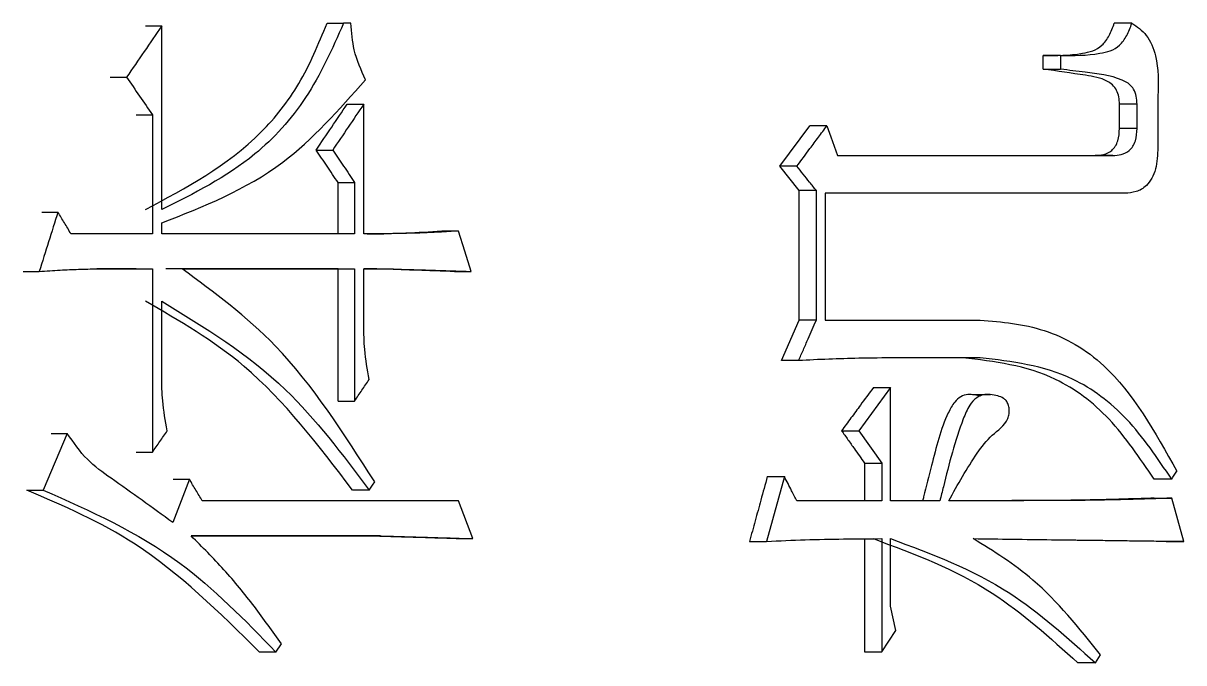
# Model space of a CAD drawing. Header units: millimetres. Extents: x 2085 to 4229, y 754 to 2271.
# Drawn here: x 3120.538 to 3125.192, y 976.065 to 978.629 of the extents above; entities that cross this region are included whole.
import ezdxf

# ---------------------------------------------------------------- set-up
doc = ezdxf.new("R2010")
doc.units = ezdxf.units.MM

msp = doc.modelspace()

# ---------------------------------------------------------------- linework, layer by layer
at = {"color": 7, "linetype": 'Continuous', "lineweight": 25}
for p, q in [((3121.0282, 978.6177), (3121.0935, 978.6177)), ((3121.0935, 977.8821), (3121.0935, 978.6177)), ((3121.7567, 978.6285), (3121.823, 978.6285)), ((3121.8523, 978.6285), (3121.823, 978.6285)), ((3124.9835, 978.6285), (3124.9131, 978.6285)), ((3124.6978, 978.4987), (3124.6277, 978.4987)), ((3124.6277, 978.4446), (3124.6277, 978.4987)), ((3124.6978, 978.4987), (3124.6978, 978.4446)), ((3120.8874, 978.4121), (3120.9526, 978.4121)), ((3124.6277, 978.4446), (3124.6978, 978.4446)), ((3125.0877, 978.3364), (3125.0877, 978.1309)), ((3121.8371, 978.304), (3121.9035, 978.304)), ((3121.9035, 977.7847), (3121.9035, 978.304)), ((3125.0044, 978.304), (3124.9339, 978.304)), ((3124.9339, 978.2066), (3124.9339, 978.304)), ((3125.0044, 978.2066), (3125.0044, 978.304)), ((3120.9912, 978.2607), (3121.0564, 978.2607)), ((3121.0564, 978.2607), (3121.0564, 977.7847)), ((3123.5714, 978.0552), (3123.6921, 978.2174)), ((3123.7609, 978.2174), (3123.6921, 978.2174)), ((3125.0044, 978.2066), (3124.9339, 978.2066)), ((3121.7127, 978.1201), (3121.779, 978.1201)), ((3123.8035, 978.0985), (3124.907, 978.0985)), ((3123.8035, 978.0985), (3124.8367, 978.0985)), ((3124.907, 978.0985), (3124.8367, 978.0985)), ((3123.6401, 978.0552), (3123.5714, 978.0552)), ((3123.6495, 977.9578), (3123.5714, 978.0552)), ((3121.8005, 977.9903), (3121.8669, 977.9903)), ((3121.8005, 977.7847), (3121.8005, 977.9903)), ((3121.8669, 977.9903), (3121.8669, 977.7847)), ((3123.7183, 977.9578), (3123.6495, 977.9578)), ((3123.6495, 977.4386), (3123.6495, 977.9578)), ((3123.7183, 977.4386), (3123.7183, 977.9578)), ((3124.9557, 977.947), (3123.7538, 977.947)), ((3123.7538, 977.947), (3123.7538, 977.4386)), ((3120.6126, 977.8713), (3120.6773, 977.8713)), ((3121.0935, 977.7847), (3121.0935, 977.828)), ((3121.0564, 977.7847), (3120.7295, 977.7847)), ((3121.8669, 977.7847), (3121.0935, 977.7847)), ((3121.984, 977.7847), (3121.9035, 977.7847)), ((3121.9175, 977.7847), (3121.984, 977.7847)), ((3122.283, 977.7956), (3122.216, 977.7956)), ((3120.5381, 977.6333), (3120.6027, 977.6333)), ((3120.8337, 977.6441), (3121.0564, 977.6441)), ((3120.9911, 977.6441), (3120.8337, 977.6441)), ((3120.9912, 977.6441), (3121.0564, 977.6441)), ((3121.0564, 977.6441), (3121.0564, 976.9085)), ((3121.8005, 977.6441), (3121.1095, 977.6441)), ((3121.1749, 977.6441), (3121.8669, 977.6441)), ((3121.8005, 977.6441), (3121.8669, 977.6441)), ((3121.8005, 977.1141), (3121.8005, 977.6441)), ((3121.8669, 977.6441), (3121.8669, 977.1141)), ((3121.9035, 977.6441), (3122.0059, 977.6441)), ((3121.9035, 977.4169), (3121.9035, 977.6441)), ((3121.9393, 977.6441), (3121.9035, 977.6441)), ((3121.9393, 977.6441), (3122.0059, 977.6441)), ((3122.2669, 977.6333), (3122.3339, 977.6333)), ((3121.0935, 977.2114), (3121.0935, 977.5142)), ((3123.5785, 977.2763), (3123.6495, 977.4386)), ((3123.7183, 977.4386), (3123.6495, 977.4386)), ((3123.7538, 977.4386), (3124.3755, 977.4386)), ((3124.3059, 977.2872), (3124.0372, 977.2872)), ((3124.3755, 977.2872), (3124.0373, 977.2872)), ((3124.3755, 977.2872), (3124.3059, 977.2872)), ((3123.6472, 977.2763), (3123.5785, 977.2763)), ((3124.016, 977.1682), (3123.8886, 976.9951)), ((3123.9469, 977.1682), (3124.016, 977.1682)), ((3124.016, 976.7138), (3124.016, 977.1682)), ((3121.8005, 977.1141), (3121.8669, 977.1141)), ((3124.4162, 977.1389), (3124.3457, 977.1389)), ((3120.7146, 976.9842), (3120.6177, 976.7571)), ((3120.6498, 976.9842), (3120.7146, 976.9842)), ((3123.8196, 976.9951), (3123.8886, 976.9951)), ((3123.8886, 976.9951), (3123.9807, 976.8653)), ((3123.9115, 976.8653), (3123.9807, 976.8653)), ((3123.9115, 976.8653), (3123.9115, 976.7138)), ((3123.9807, 976.8653), (3123.9807, 976.7138)), ((3121.2045, 976.8004), (3121.1379, 976.6273)), ((3121.139, 976.8004), (3121.2045, 976.8004)), ((3123.5903, 976.8112), (3123.519, 976.5516)), ((3123.5216, 976.8112), (3123.5903, 976.8112)), ((3120.553, 976.7571), (3120.6177, 976.7571)), ((3121.9254, 976.757), (3121.859, 976.757)), ((3122.283, 976.7138), (3121.2563, 976.7138)), ((3122.3411, 976.5624), (3122.283, 976.7138)), ((3123.9807, 976.7138), (3123.6401, 976.7138)), ((3124.2137, 976.7138), (3124.016, 976.7138)), ((3125.0725, 976.7247), (3125.1431, 976.7247)), ((3125.1916, 976.5516), (3125.1431, 976.7247)), ((3121.2119, 976.5732), (3121.9694, 976.5732)), ((3121.9028, 976.5732), (3121.2119, 976.5732)), ((3121.9694, 976.5732), (3121.9028, 976.5732)), ((3122.2741, 976.5624), (3122.3411, 976.5624)), ((3123.4505, 976.5516), (3123.519, 976.5516)), ((3123.9115, 976.5624), (3123.9115, 976.1081)), ((3123.9807, 976.5624), (3123.9807, 976.1081)), ((3124.016, 976.292), (3124.016, 976.5624)), ((3125.1209, 976.5516), (3125.1916, 976.5516)), ((3124.0372, 976.1946), (3124.016, 976.292)), ((3123.9807, 976.1081), (3124.0372, 976.1946)), ((3121.5513, 976.108), (3121.5734, 976.1405)), ((3121.5513, 976.108), (3121.4853, 976.108)), ((3123.9115, 976.1081), (3123.9807, 976.1081)), ((3124.8374, 976.0648), (3124.8582, 976.0972)), ((3124.8374, 976.0648), (3124.7671, 976.0648))]:
    msp.add_line(p, q, dxfattribs=at)
at = {"color": 7, "linetype": 'Continuous', "lineweight": 25, "flags": 128}
for points in [[(3123.7609, 978.2174), (3123.777, 978.1726), (3123.7903, 978.1355), (3123.8035, 978.0985)], [(3122.3339, 977.6333), (3122.3084, 977.7144), (3122.283, 977.7956)], [(3120.9912, 976.9085), (3121.0074, 976.9085), (3121.0238, 976.9085), (3121.0564, 976.9085)], [(3125.1431, 976.8004), (3125.1483, 976.8085), (3125.1535, 976.8166), (3125.1587, 976.8247), (3125.1639, 976.8328)], [(3121.9254, 976.757), (3121.931, 976.7652), (3121.9392, 976.7774), (3121.9474, 976.7895)], [(3125.1431, 976.8004), (3125.1122, 976.8004), (3125.0924, 976.8004), (3125.0725, 976.8004)]]:
    msp.add_lwpolyline(points, dxfattribs=at)
at = {"color": 7, "linetype": 'Continuous', "lineweight": 25}
for points, knots in [([(3121.0935, 978.6177), (3121.07, 978.5834), (3121.0231, 978.5149), (3120.9761, 978.4464), (3120.9526, 978.4121)], [0, 0, 0, 0, 0.5, 1, 1, 1, 1]), ([(3121.0281, 977.8821), (3121.1913, 977.9682), (3121.4205, 978.0891), (3121.6534, 978.3798), (3121.7221, 978.5451), (3121.7567, 978.6285)], [0, 0, 0, 0, 0.5500022, 0.773014, 1, 1, 1, 1]), ([(3121.823, 978.6285), (3121.7764, 978.5248), (3121.6842, 978.3195), (3121.4346, 978.0504), (3121.2221, 977.9456), (3121.0935, 977.8821)], [0, 0, 0, 0, 0.286997, 0.568308, 1, 1, 1, 1]), ([(3121.9108, 978.4013), (3121.8932, 978.4403), (3121.8613, 978.5106), (3121.8551, 978.5922), (3121.8523, 978.6285)], [0, 0, 0, 0, 0.554344, 1, 1, 1, 1]), ([(3124.6277, 978.4987), (3124.6798, 978.4988), (3124.759, 978.4991), (3124.8547, 978.5229), (3124.8944, 978.578), (3124.9068, 978.6115), (3124.9131, 978.6285)], [0, 0, 0, 0, 0.492277, 0.748028, 0.872473, 1, 1, 1, 1]), ([(3124.6978, 978.4987), (3124.75, 978.4988), (3124.8292, 978.4991), (3124.925, 978.5229), (3124.9648, 978.578), (3124.9772, 978.6115), (3124.9835, 978.6285)], [0, 0, 0, 0, 0.492388, 0.748171, 0.872567, 1, 1, 1, 1]), ([(3124.9835, 978.6285), (3125.0041, 978.6146), (3125.0459, 978.5864), (3125.0919, 978.4793), (3125.0893, 978.3913), (3125.0877, 978.3364)], [0, 0, 0, 0, 0.2689236, 0.5440594, 1, 1, 1, 1]), ([(3120.9526, 978.4121), (3120.9699, 978.3869), (3121.0045, 978.3364), (3121.0391, 978.2859), (3121.0564, 978.2607)], [0, 0, 0, 0, 0.499998, 1, 1, 1, 1]), ([(3124.9339, 978.304), (3124.9334, 978.3138), (3124.9325, 978.3334), (3124.923, 978.3615), (3124.9062, 978.3827), (3124.8652, 978.4092), (3124.7704, 978.4242), (3124.6844, 978.4365), (3124.6277, 978.4446)], [0, 0, 0, 0, 0.0603351, 0.1198881, 0.185788, 0.2512462, 0.5074615, 1, 1, 1, 1]), ([(3125.0044, 978.304), (3125.0038, 978.3147), (3125.0027, 978.3362), (3124.9919, 978.3639), (3124.9722, 978.3872), (3124.9079, 978.4202), (3124.8132, 978.4287), (3124.7306, 978.4401), (3124.6978, 978.4446)], [0, 0, 0, 0, 0.06555, 0.131385, 0.187199, 0.284615, 0.7156, 1, 1, 1, 1]), ([(3121.0935, 977.828), (3121.2617, 977.8939), (3121.5652, 978.0126), (3121.8043, 978.2815), (3121.9108, 978.4013)], [0, 0, 0, 0, 0.554476, 1, 1, 1, 1]), ([(3121.7127, 978.1201), (3121.7335, 978.1507), (3121.775, 978.212), (3121.8164, 978.2733), (3121.8371, 978.304)], [0, 0, 0, 0, 0.499999, 1, 1, 1, 1]), ([(3121.9035, 978.304), (3121.8828, 978.2733), (3121.8413, 978.212), (3121.7998, 978.1507), (3121.779, 978.1201)], [0, 0, 0, 0, 0.5, 1, 1, 1, 1]), ([(3123.6401, 978.0552), (3123.6576, 978.0787), (3123.6865, 978.1175), (3123.7268, 978.1716), (3123.7496, 978.2022), (3123.7609, 978.2174)], [0, 0, 0, 0, 0.434497, 0.717248, 1, 1, 1, 1]), ([(3124.8367, 978.0985), (3124.848, 978.099), (3124.8708, 978.1001), (3124.8987, 978.1135), (3124.9178, 978.1342), (3124.9313, 978.1638), (3124.9329, 978.1897), (3124.9339, 978.2066)], [0, 0, 0, 0, 0.24066, 0.483157, 0.613661, 0.74758, 1, 1, 1, 1]), ([(3124.907, 978.0985), (3124.9184, 978.099), (3124.9411, 978.1001), (3124.9691, 978.1135), (3124.9883, 978.1342), (3125.0018, 978.1637), (3125.0033, 978.1897), (3125.0044, 978.2066)], [0, 0, 0, 0, 0.24079, 0.483382, 0.613891, 0.747761, 1, 1, 1, 1]), ([(3125.0877, 978.1309), (3125.0865, 978.1013), (3125.0842, 978.0433), (3125.0483, 977.9759), (3125.0006, 977.95), (3124.9706, 977.948), (3124.9557, 977.947)], [0, 0, 0, 0, 0.294497, 0.575733, 0.789018, 1, 1, 1, 1]), ([(3121.8005, 977.9903), (3121.7859, 978.0119), (3121.7567, 978.0552), (3121.7274, 978.0984), (3121.7127, 978.1201)], [0, 0, 0, 0, 0.4999999, 1, 1, 1, 1]), ([(3121.779, 978.1201), (3121.7937, 978.0984), (3121.823, 978.0552), (3121.8523, 978.0119), (3121.8669, 977.9903)], [0, 0, 0, 0, 0.499998, 1, 1, 1, 1]), ([(3123.7183, 977.9578), (3123.7093, 977.9691), (3123.6917, 977.991), (3123.6656, 978.0234), (3123.6486, 978.0446), (3123.6401, 978.0552)], [0, 0, 0, 0, 0.34784, 0.673919, 1, 1, 1, 1]), ([(3120.6773, 977.8713), (3120.6649, 977.8316), (3120.64, 977.7523), (3120.6152, 977.673), (3120.6027, 977.6333)], [0, 0, 0, 0, 0.5, 1, 1, 1, 1]), ([(3120.7295, 977.7847), (3120.7208, 977.7992), (3120.7034, 977.828), (3120.686, 977.8568), (3120.6773, 977.8713)], [0, 0, 0, 0, 0.499999, 1, 1, 1, 1]), ([(3121.9175, 977.7847), (3121.9692, 977.7854), (3122.0689, 977.7866), (3122.1682, 977.7926), (3122.216, 977.7956)], [0, 0, 0, 0, 0.518265, 1, 1, 1, 1]), ([(3122.283, 977.7956), (3122.2572, 977.7939), (3122.2058, 977.7907), (3122.1062, 977.7863), (3122.0322, 977.7853), (3121.984, 977.7847)], [0, 0, 0, 0, 0.258773, 0.517554, 1, 1, 1, 1]), ([(3120.6027, 977.6333), (3120.6307, 977.6354), (3120.6831, 977.6393), (3120.7601, 977.6425), (3120.8092, 977.6436), (3120.8337, 977.6441)], [0, 0, 0, 0, 0.362394, 0.681159, 1, 1, 1, 1]), ([(3121.9474, 976.7895), (3121.8231, 976.9845), (3121.6031, 977.3296), (3121.3047, 977.5488), (3121.1749, 977.6441)], [0, 0, 0, 0, 0.565165, 1, 1, 1, 1]), ([(3122.2669, 977.6333), (3122.2451, 977.634), (3122.1798, 977.6362), (3122.0707, 977.6398), (3121.9831, 977.6427), (3121.9393, 977.6441)], [0, 0, 0, 0, 0.199704, 0.599851, 1, 1, 1, 1]), ([(3122.0059, 977.6441), (3122.0496, 977.6427), (3122.096, 977.6411), (3122.1451, 977.6395), (3122.156, 977.6392), (3122.1669, 977.6388), (3122.1778, 977.6384), (3122.186, 977.6382), (3122.1969, 977.6378), (3122.2078, 977.6375), (3122.2187, 977.6371), (3122.2269, 977.6368), (3122.2377, 977.6365), (3122.2473, 977.6362), (3122.2554, 977.6359), (3122.2609, 977.6357), (3122.2663, 977.6355), (3122.2718, 977.6353), (3122.2759, 977.6352), (3122.2799, 977.6351), (3122.2854, 977.6349), (3122.2908, 977.6347), (3122.2963, 977.6345), (3122.3003, 977.6344), (3122.3058, 977.6342), (3122.3112, 977.634), (3122.3167, 977.6339), (3122.3207, 977.6337), (3122.3265, 977.6335), (3122.3309, 977.6334), (3122.3339, 977.6333)], [0, 0, 0, 0, 0.3988892, 0.4238198, 0.4487503, 0.4986114, 0.523542, 0.5484726, 0.5734031, 0.6232642, 0.6481948, 0.6731253, 0.6980559, 0.747917, 0.7603823, 0.7728476, 0.7977781, 0.8102434, 0.8227087, 0.835174, 0.8476393, 0.8725698, 0.8850351, 0.8975004, 0.9099657, 0.9348962, 0.9473615, 0.9598268, 0.972292, 1, 1, 1, 1]), ([(3121.8589, 976.757), (3121.7216, 976.9368), (3121.4787, 977.255), (3121.1646, 977.4356), (3121.0281, 977.5142)], [0, 0, 0, 0, 0.565266, 1, 1, 1, 1]), ([(3121.0935, 977.5142), (3121.2664, 977.4092), (3121.5782, 977.2198), (3121.8184, 976.8997), (3121.9254, 976.757)], [0, 0, 0, 0, 0.554256, 1, 1, 1, 1]), ([(3123.6472, 977.2763), (3123.6535, 977.2908), (3123.6662, 977.3196), (3123.6899, 977.3737), (3123.7073, 977.4133), (3123.7183, 977.4386)], [0, 0, 0, 0, 0.266473, 0.532946, 1, 1, 1, 1]), ([(3124.3755, 977.4386), (3124.4617, 977.4312), (3124.6351, 977.4162), (3124.9333, 977.2445), (3125.0758, 976.9901), (3125.1639, 976.8328)], [0, 0, 0, 0, 0.274101, 0.551296, 1, 1, 1, 1]), ([(3121.9255, 977.2006), (3121.9182, 977.2404), (3121.9052, 977.3115), (3121.904, 977.3847), (3121.9035, 977.4169)], [0, 0, 0, 0, 0.558835, 1, 1, 1, 1]), ([(3124.0373, 977.2872), (3123.9876, 977.2868), (3123.8979, 977.2861), (3123.7678, 977.2821), (3123.6874, 977.2783), (3123.6472, 977.2763)], [0, 0, 0, 0, 0.382976, 0.691466, 1, 1, 1, 1]), ([(3125.0725, 976.8004), (3125.0154, 976.8855), (3124.9027, 977.0537), (3124.6411, 977.248), (3124.4324, 977.2724), (3124.3059, 977.2871)], [0, 0, 0, 0, 0.287443, 0.567856, 1, 1, 1, 1]), ([(3125.1431, 976.8004), (3125.086, 976.8855), (3124.9731, 977.0538), (3124.7111, 977.248), (3124.5022, 977.2724), (3124.3755, 977.2871)], [0, 0, 0, 0, 0.287344, 0.567754, 1, 1, 1, 1]), ([(3121.1157, 976.9951), (3121.1084, 977.0348), (3121.0952, 977.106), (3121.094, 977.1791), (3121.0935, 977.2114)], [0, 0, 0, 0, 0.558835, 1, 1, 1, 1]), ([(3121.8669, 977.1141), (3121.8767, 977.1285), (3121.8962, 977.1573), (3121.9157, 977.1862), (3121.9255, 977.2006)], [0, 0, 0, 0, 0.499998, 1, 1, 1, 1]), ([(3123.9469, 977.1682), (3123.9295, 977.1446), (3123.8997, 977.1039), (3123.8572, 977.0462), (3123.8322, 977.0121), (3123.8196, 976.9951)], [0, 0, 0, 0, 0.40915, 0.704575, 1, 1, 1, 1]), ([(3124.3774, 977.1339), (3124.3602, 977.1376), (3124.3334, 977.1434), (3124.2968, 977.1338), (3124.2691, 977.1081), (3124.2208, 977.0206), (3124.189, 976.8854), (3124.1573, 976.7665), (3124.1456, 976.7193), (3124.1442, 976.7139)], [0, 0, 0, 0, 0.122922, 0.190849, 0.258594, 0.353349, 0.745947, 0.970578, 1, 1, 1, 1]), ([(3124.2489, 976.7139), (3124.2856, 976.7795), (3124.3386, 976.8744), (3124.4196, 976.9813), (3124.4773, 977.0155), (3124.4917, 977.062), (3124.4923, 977.0818), (3124.4885, 977.1008), (3124.4803, 977.116), (3124.4657, 977.1284), (3124.4342, 977.138), (3124.3968, 977.1451), (3124.3577, 977.1278), (3124.3287, 977.0953), (3124.2797, 976.9759), (3124.2455, 976.8443), (3124.2183, 976.7328), (3124.2136, 976.7139)], [0, 0, 0, 0, 0.209542, 0.302718, 0.395823, 0.412031, 0.428214, 0.444989, 0.461063, 0.475111, 0.504204, 0.574217, 0.604801, 0.646447, 0.701904, 0.949434, 1, 1, 1, 1]), ([(3121.1379, 976.6273), (3121.0559, 976.6865), (3120.9414, 976.769), (3120.791, 976.8744), (3120.7402, 976.9474), (3120.7146, 976.9842)], [0, 0, 0, 0, 0.557651, 0.777477, 1, 1, 1, 1]), ([(3121.0564, 976.9085), (3121.0663, 976.923), (3121.0861, 976.9518), (3121.1058, 976.9806), (3121.1157, 976.9951)], [0, 0, 0, 0, 0.499998, 1, 1, 1, 1]), ([(3123.8196, 976.9951), (3123.8281, 976.9831), (3123.8452, 976.959), (3123.8758, 976.9157), (3123.8979, 976.8845), (3123.9115, 976.8653)], [0, 0, 0, 0, 0.277956, 0.555911, 1, 1, 1, 1]), ([(3121.2563, 976.7138), (3121.2477, 976.7282), (3121.2304, 976.7571), (3121.2132, 976.7859), (3121.2045, 976.8004)], [0, 0, 0, 0, 0.499999, 1, 1, 1, 1]), ([(3123.5216, 976.8112), (3123.513, 976.7797), (3123.4968, 976.7207), (3123.4731, 976.6341), (3123.458, 976.5791), (3123.4505, 976.5516)], [0, 0, 0, 0, 0.364068, 0.682034, 1, 1, 1, 1]), ([(3123.6401, 976.7138), (3123.6331, 976.7275), (3123.6213, 976.7505), (3123.6047, 976.783), (3123.5951, 976.8018), (3123.5903, 976.8112)], [0, 0, 0, 0, 0.419956, 0.7099794, 1, 1, 1, 1]), ([(3121.4853, 976.108), (3121.325, 976.2663), (3121.0405, 976.547), (3120.701, 976.6933), (3120.5529, 976.7571)], [0, 0, 0, 0, 0.563735, 1, 1, 1, 1]), ([(3120.6177, 976.7571), (3120.8065, 976.6736), (3121.1464, 976.5234), (3121.4267, 976.2358), (3121.5513, 976.108)], [0, 0, 0, 0, 0.555605, 1, 1, 1, 1]), ([(3125.1431, 976.7247), (3125.1346, 976.7244), (3125.1175, 976.7239), (3125.0961, 976.7232), (3125.079, 976.7226), (3125.0662, 976.7223), (3125.0534, 976.7219), (3125.0405, 976.7215), (3125.0277, 976.7211), (3125.0106, 976.7206), (3124.9891, 976.72), (3124.9634, 976.7193), (3124.9377, 976.7186), (3124.912, 976.718), (3124.8862, 976.7175), (3124.8605, 976.7169), (3124.8261, 976.7163), (3124.7315, 976.7152), (3124.6281, 976.7149), (3124.5374, 976.7146), (3124.5115, 976.7145), (3124.4985, 976.7144), (3124.4812, 976.7144), (3124.4639, 976.7143), (3124.4466, 976.7143), (3124.4336, 976.7142), (3124.4206, 976.7142), (3124.4076, 976.7142), (3124.3947, 976.7142), (3124.3817, 976.7141), (3124.3687, 976.7141), (3124.3557, 976.7141), (3124.3448, 976.714), (3124.3362, 976.714), (3124.3297, 976.714), (3124.3232, 976.714), (3124.3166, 976.714), (3124.3101, 976.714), (3124.3036, 976.714), (3124.295, 976.7139), (3124.2863, 976.7139), (3124.2776, 976.7139), (3124.2711, 976.7139), (3124.2646, 976.7139), (3124.2572, 976.7139), (3124.2519, 976.7138), (3124.2489, 976.7138)], [0, 0, 0, 0, 0.028899, 0.057798, 0.072248, 0.086697, 0.101147, 0.115596, 0.130046, 0.144495, 0.173394, 0.202293, 0.231192, 0.260091, 0.28899, 0.317889, 0.346789, 0.404587, 0.63578, 0.693578, 0.708028, 0.722478, 0.736927, 0.765826, 0.780276, 0.794725, 0.809175, 0.823624, 0.838074, 0.852523, 0.866973, 0.881422, 0.895872, 0.903096, 0.910321, 0.917546, 0.924771, 0.931996, 0.93922, 0.946445, 0.960895, 0.968119, 0.975344, 0.982569, 0.989794, 1, 1, 1, 1]), ([(3125.0725, 976.7247), (3125.0383, 976.7236), (3124.987, 976.7219), (3124.9014, 976.7195), (3124.7813, 976.7164), (3124.6069, 976.715), (3124.4305, 976.7145), (3124.3103, 976.7141), (3124.2617, 976.714), (3124.2489, 976.714)], [0, 0, 0, 0, 0.125443, 0.188165, 0.313609, 0.564502, 0.824135, 0.953953, 1, 1, 1, 1]), ([(3121.5734, 976.1405), (3121.5377, 976.191), (3121.4644, 976.2947), (3121.3443, 976.4404), (3121.2561, 976.5289), (3121.2119, 976.5732)], [0, 0, 0, 0, 0.321149, 0.659611, 1, 1, 1, 1]), ([(3122.2741, 976.5624), (3122.2414, 976.5633), (3122.1759, 976.5653), (3122.0522, 976.5689), (3121.961, 976.5715), (3121.9028, 976.5732)], [0, 0, 0, 0, 0.265382, 0.530765, 1, 1, 1, 1]), ([(3121.9694, 976.5732), (3121.9714, 976.5731), (3121.9755, 976.573), (3121.9817, 976.5728), (3121.9879, 976.5727), (3121.9941, 976.5725), (3122.0002, 976.5723), (3122.0064, 976.5721), (3122.0126, 976.5719), (3122.0188, 976.5718), (3122.0249, 976.5716), (3122.0311, 976.5714), (3122.0373, 976.5712), (3122.0434, 976.571), (3122.0496, 976.5709), (3122.0558, 976.5707), (3122.0619, 976.5705), (3122.0681, 976.5703), (3122.0732, 976.5702), (3122.0784, 976.57), (3122.0835, 976.5699), (3122.0897, 976.5697), (3122.0959, 976.5695), (3122.102, 976.5693), (3122.1082, 976.5692), (3122.1143, 976.569), (3122.1205, 976.5688), (3122.1256, 976.5687), (3122.1308, 976.5685), (3122.1359, 976.5684), (3122.1421, 976.5682), (3122.1482, 976.568), (3122.1544, 976.5678), (3122.1605, 976.5676), (3122.1667, 976.5675), (3122.1729, 976.5673), (3122.178, 976.5671), (3122.1831, 976.567), (3122.1883, 976.5668), (3122.1944, 976.5667), (3122.2067, 976.5663), (3122.2498, 976.565), (3122.2966, 976.5637), (3122.3353, 976.5626), (3122.3411, 976.5624)], [0, 0, 0, 0, 0.016565, 0.03313, 0.049695, 0.066259, 0.082824, 0.099389, 0.115954, 0.132519, 0.149084, 0.165648, 0.182213, 0.198778, 0.215343, 0.231908, 0.248473, 0.265037, 0.281602, 0.289885, 0.306449, 0.323014, 0.339579, 0.356144, 0.372709, 0.389274, 0.405838, 0.422403, 0.430686, 0.447251, 0.463815, 0.48038, 0.496945, 0.51351, 0.530075, 0.54664, 0.563204, 0.571487, 0.588052, 0.604616, 0.621181, 0.687441, 0.952478, 1, 1, 1, 1]), ([(3123.519, 976.5516), (3123.5706, 976.5539), (3123.6735, 976.5586), (3123.8274, 976.5615), (3123.9296, 976.5621), (3123.9807, 976.5624)], [0, 0, 0, 0, 0.334125, 0.667044, 1, 1, 1, 1]), ([(3123.9469, 976.5624), (3124.1101, 976.5017), (3124.4032, 976.3926), (3124.6554, 976.1655), (3124.7671, 976.0648)], [0, 0, 0, 0, 0.556762, 1, 1, 1, 1]), ([(3124.016, 976.5624), (3124.1794, 976.5017), (3124.4729, 976.3927), (3124.7254, 976.1655), (3124.8374, 976.0648)], [0, 0, 0, 0, 0.556811, 1, 1, 1, 1]), ([(3124.8582, 976.0972), (3124.7715, 976.2046), (3124.6177, 976.395), (3124.4295, 976.5116), (3124.3474, 976.5624)], [0, 0, 0, 0, 0.564151, 1, 1, 1, 1]), ([(3124.3474, 976.5624), (3124.4522, 976.561), (3124.5636, 976.5596), (3124.681, 976.558), (3124.7071, 976.5577), (3124.7332, 976.5574), (3124.7593, 976.557), (3124.7853, 976.5567), (3124.8113, 976.5564), (3124.8374, 976.556), (3124.8634, 976.5557), (3124.8894, 976.5554), (3124.9154, 976.5551), (3124.9413, 976.5547), (3124.9673, 976.5544), (3124.9997, 976.554), (3125.0257, 976.5537), (3125.0516, 976.5534), (3125.0775, 976.553), (3125.1034, 976.5527), (3125.1293, 976.5524), (3125.1455, 976.5522), (3125.1607, 976.552), (3125.175, 976.5518), (3125.1861, 976.5517), (3125.1916, 976.5516)], [0, 0, 0, 0, 0.37025, 0.393391, 0.416531, 0.462812, 0.485953, 0.509093, 0.555374, 0.578515, 0.601655, 0.647937, 0.671077, 0.694218, 0.740499, 0.763639, 0.80992, 0.833061, 0.856201, 0.902482, 0.925623, 0.948764, 0.960334, 0.980167, 1, 1, 1, 1])]:
    msp.add_open_spline(points, degree=3, knots=knots, dxfattribs=at)

doc.saveas('drawing.dxf')
